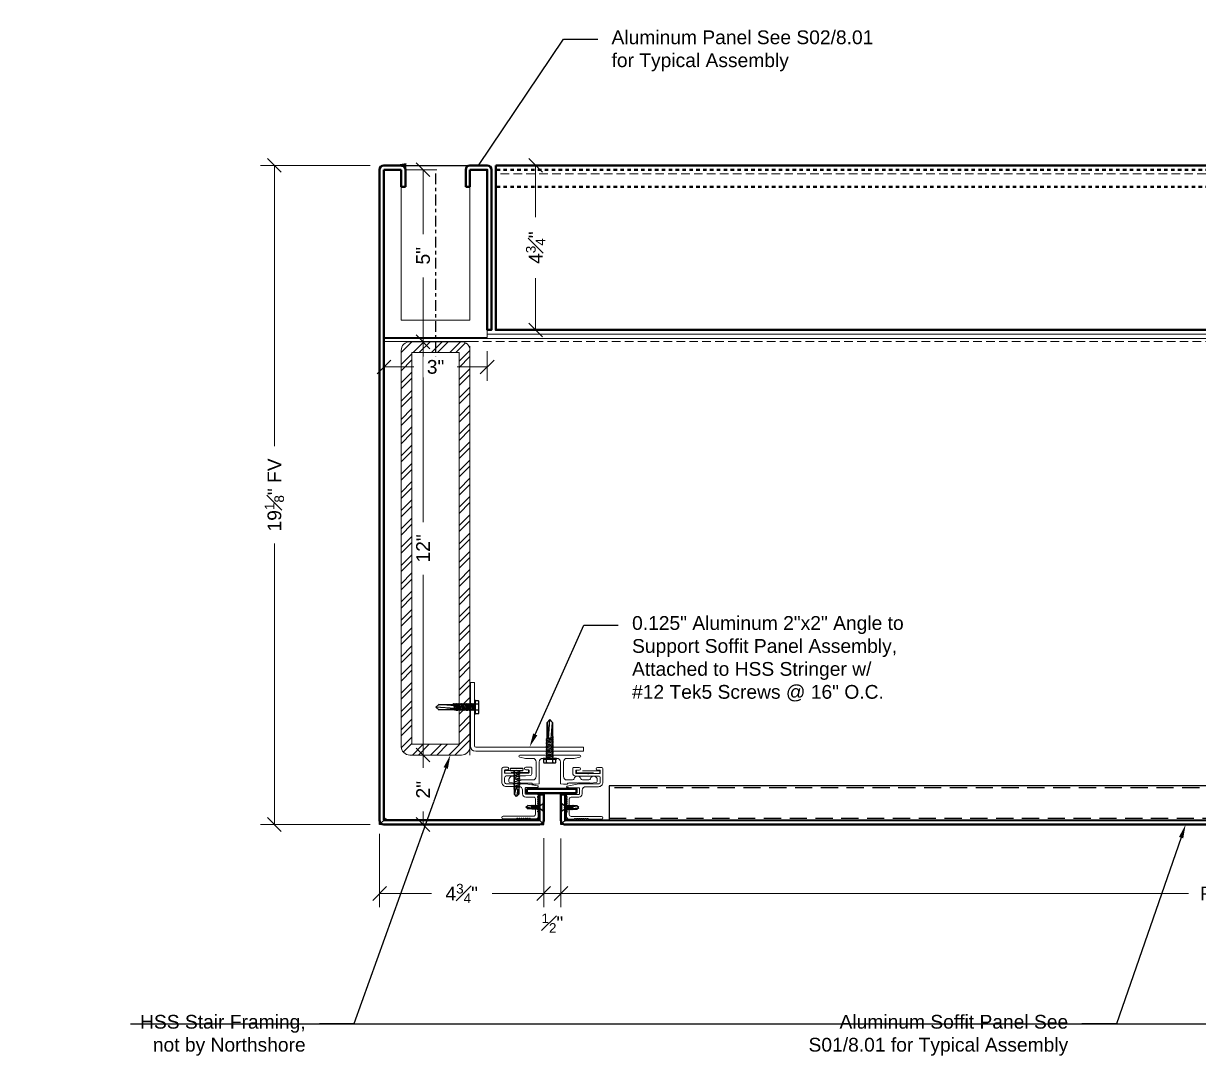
# Model space of a CAD drawing. Header units: inches. Extents: x -301 to 39679, y -468 to 370.
# Drawn here: x 512.99 to 547.13, y 159.9 to 189.97 of the extents above; entities that cross this region are included whole.
import ezdxf
from ezdxf import colors
from ezdxf.entities.mleader import LeaderData, LeaderLine
from ezdxf.math import Vec2, Vec3

# ---------------------------------------------------------------- set-up
doc = ezdxf.new("R2010")
doc.units = ezdxf.units.IN
doc.header["$MEASUREMENT"] = 0
for name, pattern in [('CENTER', [2, 1.25, -0.25, 0.25, -0.25]), ('DASHED', [0.75, 0.5, -0.25]), ('DASHED2', [0.375, 0.25, -0.125]), ('HIDDEN2', [0.1875, 0.125, -0.0625])]:
    doc.linetypes.add(name, pattern=pattern)
doc.layers.get('Defpoints').update_dxf_attribs({"color": 3})
for name, color, linetype, lineweight in [('NSE-By_Others', 252, 'Continuous', 0), ('NSE-Call-Outs', 51, 'Continuous', 13), ('NSE-Dimensions', 51, 'Continuous', 13), ('NSE-Furring 01', 30, 'Continuous', 18), ('NSE-Hardware', 111, 'Continuous', 25), ('NSE-Panels 01', 1, 'Continuous', 40)]:
    doc.layers.add(name, color=color, linetype=linetype, lineweight=lineweight)
doc.layers.add('NSE-Construction', color=86, linetype='Continuous', plot=False)
doc.styles.add('004 - NSSM - Standard', font='arial.ttf', dxfattribs={"height": 0.4})
doc.styles.add('3_0-0_TEXT', font='simplex.shx', dxfattribs={"width": 0.7, "height": 0.375})
doc.dimstyles.new('$$$FASTENER$$$', dxfattribs={"dimtxt": 0.375, "dimasz": 0, "dimexe": 0, "dimexo": 0, "dimgap": 0, "dimtad": 0, "dimtih": 1, "dimtoh": 1, "dimdec": 4, "dimzin": 3, "dimdsep": 46, "dimlunit": 4, "dimtxsty": '3_0-0_TEXT', "dimblk": 'NONE', "dimcen": 0, "dimclrd": 256, "dimclre": 256, "dimclrt": 256, "dimadec": 0, "dimazin": 0, "dimtfac": 0.375, "dimtdec": 4, "dimtofl": 0, "dimtmove": 1, "dimatfit": 3, "dimldrblk": 'NONE', "dimfxl": 1, "dimtolj": 1, "dimtzin": 0, "dimarcsym": 0})
doc.dimstyles.new('004 - NSSM - Standard', dxfattribs={"dimtxt": 0.4, "dimasz": 0.4, "dimexe": 0.4, "dimexo": 0.4, "dimgap": 0.4, "dimtad": 0, "dimtih": 1, "dimtoh": 1, "dimdec": 4, "dimzin": 3, "dimdsep": 46, "dimlunit": 4, "dimtxsty": '004 - NSSM - Standard', "dimblk": 'OBLIQUE', "dimcen": 0.4, "dimclrd": 256, "dimclre": 256, "dimclrt": 256, "dimadec": 0, "dimazin": 0, "dimtfac": 0.7, "dimtdec": 4, "dimtmove": 1, "dimatfit": 2, "dimfxl": 1, "dimtfill": 1, "dimtfillclr": 11, "dimfrac": 1, "dimtolj": 1, "dimtzin": 0, "dimlwd": 0, "dimlwe": 0, "dimarcsym": 0})
doc.dimstyles.new('004 - NSSM - Standard$0', dxfattribs={"dimtxt": 0.4, "dimasz": 0.4, "dimexe": 0.4, "dimexo": 0.4, "dimgap": 0.4, "dimtad": 0, "dimdec": 4, "dimzin": 3, "dimdsep": 46, "dimlunit": 5, "dimtxsty": '004 - NSSM - Standard', "dimblk": 'OBLIQUE', "dimcen": 0.4, "dimclrd": 256, "dimclre": 256, "dimclrt": 256, "dimazin": 0, "dimtfac": 0.7, "dimtdec": 4, "dimtmove": 1, "dimatfit": 2, "dimfxl": 1, "dimtfill": 1, "dimtfillclr": 11, "dimfrac": 1, "dimtolj": 1, "dimtzin": 0, "dimlwd": 0, "dimlwe": 0, "dimarcsym": 0})

# ---------------------------------------------------------------- blocks, each defined once
blk = doc.blocks.new('*U177')
at = {"layer": 'NSE-By_Others'}
h = blk.add_hatch(dxfattribs=at)
h.set_pattern_fill('ANSI32', color=256)
h.set_pattern_definition([(45, (-37.47987, -8.03217), (-0.265165, 0.265165), []), (45, (-37.3031, -8.03217), (-0.265165, 0.265165), [])])
h.paths.add_polyline_path([(1, 11.753, 0.414214), (0.75, 12.003), (-0.75, 12.003, 0.414214), (-1, 11.753), (-1, 0.25, 0.414214), (-0.75, 0), (0.75, 0, 0.414214), (1, 0.25)])
h.paths.add_polyline_path([(0.688, 0.312), (-0.688, 0.312), (-0.688, 11.69), (0.688, 11.69)], flags=16)
blk.add_lwpolyline([(-0.75, 0), (0.75, 0, 0.414214), (1, 0.25), (1, 11.753, 0.414214), (0.75, 12.003), (-0.75, 12.003, 0.414214), (-1, 11.753), (-1, 0.25, 0.414214)], format="xyb", close=True, dxfattribs=at)
blk.add_lwpolyline([(-0.688, 0.312), (0.688, 0.312), (0.688, 11.69), (-0.688, 11.69)], close=True, dxfattribs=at)
blk = doc.blocks.new('_Oblique')
at = {"color": 0, "linetype": 'ByBlock', "lineweight": -2}
blk.add_line((-0.5, -0.5), (0.5, 0.5), dxfattribs=at)
blk = doc.blocks.new('*D341')
at = {"layer": 'Defpoints', "color": 0, "transparency": 16777216}
for p in [(523.462, 185.845), (520.278, 166.7), (523.462, 166.7)]:
    blk.add_point(p, dxfattribs=at)
at = {"layer": 'NSE-Dimensions', "lineweight": 0, "transparency": 16777216}
for p, q in [((523.062, 185.845), (519.878, 185.845)), ((520.278, 185.845), (520.278, 177.684)), ((520.278, 166.7), (520.278, 174.861)), ((523.062, 166.7), (519.878, 166.7))]:
    blk.add_line(p, q, dxfattribs=at)
at = {"layer": 'NSE-Dimensions', "lineweight": 0, "transparency": 16777216, "xscale": 0.4, "yscale": 0.4, "zscale": 0.4}
for p, rotation in [((520.278, 185.845), 90), ((520.278, 166.7), 270)]:
    blk.add_blockref('_Oblique', p, dxfattribs=dict(at, rotation=rotation))
at = {"layer": 'NSE-Dimensions', "transparency": 16777216, "insert": (520.278, 176.272), "char_height": 0.4, "attachment_point": 5, "rotation": 90, "style": '004 - NSSM - Standard', "bg_fill": 3, "box_fill_scale": 1.25, "bg_fill_color": 256, "bg_fill_true_color": 13158600, "bg_fill_transparency": 0}
blk.add_mtext('\\A1;19{\\H0.7x;\\S1#8;}" FV', dxfattribs=at)
blk = doc.blocks.new('*D343')
at = {"layer": 'Defpoints', "color": 0, "transparency": 16777216}
for p in [(524.213, 180.72), (524.599, 180.72), (524.213, 168.717)]:
    blk.add_point(p, dxfattribs=at)
at = {"layer": 'NSE-Construction', "lineweight": 0, "transparency": 16777216}
for p, q in [((524.599, 180.72), (524.599, 175.485)), ((524.613, 180.72), (524.999, 180.72)), ((524.599, 168.717), (524.599, 173.952)), ((524.613, 168.717), (524.999, 168.717))]:
    blk.add_line(p, q, dxfattribs=at)
at = {"layer": 'NSE-Construction', "lineweight": 0, "transparency": 16777216, "xscale": 0.4, "yscale": 0.4, "zscale": 0.4}
for p, rotation in [((524.599, 180.72), 90), ((524.599, 168.717), 270)]:
    blk.add_blockref('_Oblique', p, dxfattribs=dict(at, rotation=rotation))
at = {"layer": 'NSE-Construction', "transparency": 16777216, "insert": (524.599, 174.719), "char_height": 0.4, "attachment_point": 5, "rotation": 90, "style": '004 - NSSM - Standard', "bg_fill": 3, "box_fill_scale": 1.25, "bg_fill_color": 256, "bg_fill_true_color": 13158600, "bg_fill_transparency": 0}
blk.add_mtext('\\A1;12"', dxfattribs=at)
blk = doc.blocks.new('*D344')
at = {"layer": 'Defpoints', "color": 0, "transparency": 16777216}
for p in [(524.213, 168.717), (524.599, 166.7), (525.722, 166.7)]:
    blk.add_point(p, dxfattribs=at)
at = {"layer": 'NSE-Dimensions', "lineweight": 0, "transparency": 16777216}
for p, q in [((524.599, 168.717), (524.599, 168.342)), ((524.613, 168.717), (524.999, 168.717)), ((524.599, 166.7), (524.599, 167.075)), ((525.322, 166.7), (524.199, 166.7))]:
    blk.add_line(p, q, dxfattribs=at)
at = {"layer": 'NSE-Dimensions', "lineweight": 0, "transparency": 16777216, "xscale": 0.4, "yscale": 0.4, "zscale": 0.4}
for p, rotation in [((524.599, 168.717), 90), ((524.599, 166.7), 270)]:
    blk.add_blockref('_Oblique', p, dxfattribs=dict(at, rotation=rotation))
at = {"layer": 'NSE-Dimensions', "transparency": 16777216, "insert": (524.599, 167.709), "char_height": 0.4, "attachment_point": 5, "rotation": 90, "style": '004 - NSSM - Standard', "bg_fill": 3, "box_fill_scale": 1.25, "bg_fill_color": 256, "bg_fill_true_color": 13158600, "bg_fill_transparency": 0}
blk.add_mtext('\\A1;2"', dxfattribs=at)
blk = doc.blocks.new('*D345')
at = {"layer": 'Defpoints', "color": 0, "transparency": 16777216}
for p in [(526.712, 185.845), (526.712, 181.065), (527.871, 181.065)]:
    blk.add_point(p, dxfattribs=at)
at = {"layer": 'NSE-Dimensions', "lineweight": 0, "transparency": 16777216}
for p, q in [((527.112, 185.845), (528.271, 185.845)), ((527.871, 185.845), (527.871, 184.337)), ((527.871, 181.065), (527.871, 182.572)), ((527.112, 181.065), (528.271, 181.065))]:
    blk.add_line(p, q, dxfattribs=at)
at = {"layer": 'NSE-Dimensions', "lineweight": 0, "transparency": 16777216, "xscale": 0.4, "yscale": 0.4, "zscale": 0.4}
for p, rotation in [((527.871, 185.845), 90), ((527.871, 181.065), 270)]:
    blk.add_blockref('_Oblique', p, dxfattribs=dict(at, rotation=rotation))
at = {"layer": 'NSE-Dimensions', "transparency": 16777216, "insert": (527.871, 183.455), "char_height": 0.4, "attachment_point": 5, "rotation": 90, "style": '004 - NSSM - Standard', "bg_fill": 3, "box_fill_scale": 1.25, "bg_fill_color": 256, "bg_fill_true_color": 13158600, "bg_fill_transparency": 0}
blk.add_mtext('\\A1;4{\\H0.7x;\\S3#4;}"', dxfattribs=at)
blk = doc.blocks.new('*D346')
at = {"layer": 'Defpoints', "color": 0, "transparency": 16777216}
for p in [(523.712, 185.72), (524.599, 185.72), (524.213, 180.72)]:
    blk.add_point(p, dxfattribs=at)
at = {"layer": 'NSE-Construction', "lineweight": 0, "transparency": 16777216}
for p, q in [((524.112, 185.72), (524.999, 185.72)), ((524.599, 185.72), (524.599, 183.85)), ((524.599, 180.72), (524.599, 182.59)), ((524.613, 180.72), (524.999, 180.72))]:
    blk.add_line(p, q, dxfattribs=at)
at = {"layer": 'NSE-Construction', "lineweight": 0, "transparency": 16777216, "xscale": 0.4, "yscale": 0.4, "zscale": 0.4}
for p, rotation in [((524.599, 185.72), 90), ((524.599, 180.72), 270)]:
    blk.add_blockref('_Oblique', p, dxfattribs=dict(at, rotation=rotation))
at = {"layer": 'NSE-Construction', "transparency": 16777216, "insert": (524.599, 183.22), "char_height": 0.4, "attachment_point": 5, "rotation": 90, "style": '004 - NSSM - Standard', "bg_fill": 3, "box_fill_scale": 1.25, "bg_fill_color": 256, "bg_fill_true_color": 13158600, "bg_fill_transparency": 0}
blk.add_mtext('\\A1;5"', dxfattribs=at)
blk = doc.blocks.new('*D349')
at = {"layer": 'Defpoints', "color": 0, "transparency": 16777216}
for p in [(523.337, 166.825), (528.107, 166.7), (528.107, 164.695)]:
    blk.add_point(p, dxfattribs=at)
at = {"layer": 'NSE-Dimensions', "lineweight": 0, "transparency": 16777216}
for p, q in [((523.337, 166.425), (523.337, 164.295)), ((528.107, 166.3), (528.107, 164.295)), ((523.337, 164.695), (524.84, 164.695)), ((528.107, 164.695), (526.605, 164.695))]:
    blk.add_line(p, q, dxfattribs=at)
at = {"layer": 'NSE-Dimensions', "lineweight": 0, "transparency": 16777216, "xscale": 0.4, "yscale": 0.4, "zscale": 0.4, "rotation": 180}
blk.add_blockref('_Oblique', (523.337, 164.695), dxfattribs=at)
at = {"layer": 'NSE-Dimensions', "lineweight": 0, "transparency": 16777216, "xscale": 0.4, "yscale": 0.4, "zscale": 0.4}
blk.add_blockref('_Oblique', (528.107, 164.695), dxfattribs=at)
at = {"layer": 'NSE-Dimensions', "transparency": 16777216, "insert": (525.722, 164.695), "char_height": 0.4, "attachment_point": 5, "style": '004 - NSSM - Standard', "bg_fill": 3, "box_fill_scale": 1.25, "bg_fill_color": 256, "bg_fill_true_color": 13158600, "bg_fill_transparency": 0}
blk.add_mtext('\\A1;4{\\H0.7x;\\S3#4;}"', dxfattribs=at)
blk = doc.blocks.new('*D350')
at = {"layer": 'Defpoints', "color": 0, "transparency": 16777216}
for p in [(528.107, 166.7), (528.607, 166.694), (528.607, 164.695)]:
    blk.add_point(p, dxfattribs=at)
at = {"layer": 'NSE-Dimensions', "lineweight": 0, "transparency": 16777216}
for p, q in [((528.107, 166.3), (528.107, 164.295)), ((528.607, 166.294), (528.607, 164.295)), ((528.107, 164.695), (527.707, 164.695)), ((528.107, 164.695), (528.607, 164.695)), ((528.607, 164.695), (529.007, 164.695))]:
    blk.add_line(p, q, dxfattribs=at)
at = {"layer": 'NSE-Dimensions', "lineweight": 0, "transparency": 16777216, "xscale": 0.4, "yscale": 0.4, "zscale": 0.4}
blk.add_blockref('_Oblique', (528.107, 164.695), dxfattribs=at)
at = {"layer": 'NSE-Dimensions', "lineweight": 0, "transparency": 16777216, "xscale": 0.4, "yscale": 0.4, "zscale": 0.4, "rotation": 180}
blk.add_blockref('_Oblique', (528.607, 164.695), dxfattribs=at)
at = {"layer": 'NSE-Dimensions', "transparency": 16777216, "insert": (528.357, 163.833), "char_height": 0.4, "attachment_point": 5, "style": '004 - NSSM - Standard', "bg_fill": 3, "box_fill_scale": 1.25, "bg_fill_color": 256, "bg_fill_true_color": 13158600, "bg_fill_transparency": 0}
blk.add_mtext('\\A1;{\\H0.7x;\\S1#2;}"', dxfattribs=at)
blk = doc.blocks.new('*D351')
at = {"layer": 'Defpoints', "color": 0, "transparency": 16777216}
for p in [(523.462, 180.845), (526.462, 180.845), (526.462, 179.989)]:
    blk.add_point(p, dxfattribs=at)
at = {"layer": 'NSE-Construction', "lineweight": 0, "transparency": 16777216}
for p, q in [((523.462, 180.445), (523.462, 179.589)), ((526.462, 180.445), (526.462, 179.589)), ((523.462, 179.989), (524.332, 179.989)), ((526.462, 179.989), (525.592, 179.989))]:
    blk.add_line(p, q, dxfattribs=at)
at = {"layer": 'NSE-Construction', "lineweight": 0, "transparency": 16777216, "xscale": 0.4, "yscale": 0.4, "zscale": 0.4, "rotation": 180}
blk.add_blockref('_Oblique', (523.462, 179.989), dxfattribs=at)
at = {"layer": 'NSE-Construction', "lineweight": 0, "transparency": 16777216, "xscale": 0.4, "yscale": 0.4, "zscale": 0.4}
blk.add_blockref('_Oblique', (526.462, 179.989), dxfattribs=at)
at = {"layer": 'NSE-Construction', "transparency": 16777216, "insert": (524.962, 179.989), "char_height": 0.4, "attachment_point": 5, "style": '004 - NSSM - Standard', "bg_fill": 3, "box_fill_scale": 1.25, "bg_fill_color": 256, "bg_fill_true_color": 13158600, "bg_fill_transparency": 0}
blk.add_mtext('\\A1;3"', dxfattribs=at)
blk = doc.blocks.new('*D352')
at = {"layer": 'Defpoints', "color": 0, "transparency": 16777216}
for p in [(528.607, 166.694), (568.308, 166.696), (568.308, 164.695)]:
    blk.add_point(p, dxfattribs=at)
at = {"layer": 'NSE-Dimensions', "lineweight": 0, "transparency": 16777216}
for p, q in [((528.607, 166.294), (528.607, 164.295)), ((568.308, 166.296), (568.308, 164.295)), ((528.607, 164.695), (546.845, 164.695)), ((568.308, 164.695), (550.07, 164.695))]:
    blk.add_line(p, q, dxfattribs=at)
at = {"layer": 'NSE-Dimensions', "lineweight": 0, "transparency": 16777216, "xscale": 0.4, "yscale": 0.4, "zscale": 0.4, "rotation": 180}
blk.add_blockref('_Oblique', (528.607, 164.695), dxfattribs=at)
at = {"layer": 'NSE-Dimensions', "lineweight": 0, "transparency": 16777216, "xscale": 0.4, "yscale": 0.4, "zscale": 0.4}
blk.add_blockref('_Oblique', (568.308, 164.695), dxfattribs=at)
at = {"layer": 'NSE-Dimensions', "transparency": 16777216, "insert": (548.457, 164.695), "char_height": 0.4, "attachment_point": 5, "style": '004 - NSSM - Standard', "bg_fill": 3, "box_fill_scale": 1.25, "bg_fill_color": 256, "bg_fill_true_color": 13158600, "bg_fill_transparency": 0}
blk.add_mtext('\\A1;FV 39{\\H0.7x;\\S11#16;}"', dxfattribs=at)
blk = doc.blocks.new('*U353')
blk.add_lwpolyline([(0, 0), (36.656, 0), (36.656, 1), (0, 1)], close=True)
at = {"linetype": 'DASHED'}
blk.add_lwpolyline([(0, 0.062), (36.656, 0.062), (36.656, 0.938), (0, 0.938)], close=True, dxfattribs=at)
blk = doc.blocks.new('_None')
blk = doc.blocks.new('*U49')
at = {"linetype": 'Continuous'}
blk.add_lwpolyline([(0.642, 1.543), (0.77, 1.543, -0.414214), (0.9, 1.413), (0.9, 1.041, 0.414214), (1, 0.941), (1.109, 0.941, -0.414214), (1.205, 0.845), (1.205, 0.616, 0.414214), (1.255, 0.566), (1.71, 0.566, 0.414214), (1.76, 0.616), (1.76, 1.503, -1), (1.84, 1.503), (1.84, 1.121, -0.302776), (1.827, 1.103, 0.666667), (1.827, 1.08, -0.666667), (1.827, 1.043, 0.666667), (1.827, 1.02, -0.666667), (1.827, 0.983, 0.666667), (1.827, 0.96, -0.666667), (1.827, 0.923, 0.666667), (1.827, 0.9, -0.666667), (1.827, 0.863, 0.666667), (1.827, 0.84, -0.666667), (1.827, 0.803, 0.666667), (1.827, 0.78, -0.666667), (1.827, 0.743, 0.666667), (1.827, 0.72, -0.302776), (1.84, 0.701), (1.84, 0.539, -0.198912), (1.835, 0.528), (1.797, 0.491, -0.198912), (1.786, 0.486), (1.654, 0.486, -0.302776), (1.636, 0.498, 0.666667), (1.612, 0.498, -0.666667), (1.576, 0.498, 0.666667), (1.552, 0.498, -0.666667), (1.516, 0.498, 0.666667), (1.492, 0.498, -0.666667), (1.456, 0.498, 0.666667), (1.432, 0.498, -0.666667), (1.396, 0.498, 0.666667), (1.372, 0.498, -0.666667), (1.336, 0.498, 0.666667), (1.312, 0.498, -0.666667), (1.276, 0.498, 0.666667), (1.252, 0.498, -0.666667), (1.216, 0.498, 0.666667), (1.192, 0.498, -0.302776), (1.174, 0.486), (1.141, 0.486, -0.414214), (1.125, 0.502), (1.125, 0.845, 0.414214), (1.109, 0.861), (0.948, 0.861, 0.414214), (0.932, 0.845), (0.932, 0.58, -0.045635), (0.931, 0.577), (0.917, 0.5, -0.832406), (0.883, 0.5), (0.82, 0.843, -0.045635), (0.82, 0.845), (0.82, 1.413, 0.414214), (0.77, 1.463), (0.642, 1.463, 0.414214), (0.592, 1.413), (0.592, 0.861, -0.01996), (0.592, 0.86), (0.581, 0.719, -0.391021), (0.531, 0.673), (0.354, 0.673, -0.414214), (0.338, 0.689), (0.338, 0.849, -1), (0.418, 0.849), (0.418, 0.769, 0.414214), (0.434, 0.753), (0.496, 0.753, 0.414214), (0.512, 0.769), (0.512, 1.086, -0.262938), (0.52, 1.1, 0.564932), (0.52, 1.125, -0.262938), (0.512, 1.139), (0.512, 1.447, 0.414214), (0.496, 1.463), (0.434, 1.463, 0.414214), (0.418, 1.447), (0.418, 1.383, -1), (0.338, 1.383), (0.338, 1.493, -0.414214), (0.388, 1.543), (0.706, 1.543)], format="xyb", dxfattribs=at)
at = {"linetype": 'DASHED', "lineweight": 0, "transparency": 16777216}
blk.add_lwpolyline([(0.496, 0.772), (0.496, 1.452), (0.434, 1.452), (0.434, 0.772)], close=True, dxfattribs=at)
blk = doc.blocks.new('*U48')
at = {"transparency": 16777216}
blk.add_lwpolyline([(0.798, -0.617), (0.806, -0.625), (0.798, -0.632), (0.806, -0.64), (0.798, -0.647), (0.806, -0.655), (0.798, -0.662), (0.806, -0.67), (0.798, -0.677), (0.806, -0.685), (0.798, -0.692), (0.806, -0.7), (0.798, -0.707), (0.806, -0.715), (0.798, -0.722), (0.806, -0.73), (0.798, -0.737), (0.806, -0.745), (0.798, -0.752), (0.806, -0.76), (0.798, -0.767), (0.806, -0.775), (0.798, -0.782), (0.806, -0.79), (0.798, -0.797), (0.806, -0.805), (0.798, -0.812), (0.806, -0.82), (0.798, -0.827), (0.806, -0.835), (0.798, -0.842), (0.806, -0.85), (0.798, -0.857), (0.806, -0.865), (0.798, -0.872), (0.806, -0.88), (0.798, -0.887), (0.806, -0.895), (0.798, -0.902), (0.806, -0.91), (0.798, -0.917), (0.806, -0.925), (0.798, -0.932), (0.806, -0.94), (0.798, -0.947), (0.806, -0.955), (0.798, -0.962), (0.806, -0.97), (0.798, -0.977), (0.806, -0.985), (0.798, -0.992), (0.806, -1), (0.798, -1.007), (0.806, -1.015), (0.798, -1.022), (0.806, -1.03), (0.798, -1.037), (0.806, -1.045), (0.798, -1.052), (0.806, -1.06), (0.798, -1.067), (0.806, -1.075), (0.798, -1.082), (0.806, -1.09), (0.798, -1.097), (0.806, -1.105), (0.798, -1.112), (0.806, -1.12), (0.798, -1.127), (0.806, -1.135), (0.798, -1.142), (0.806, -1.15), (0.798, -1.157), (0.806, -1.165), (0.806, -1.187), (0.789, -1.35, -0.383421), (0.761, -1.375), (0.716, -1.375, -0.918526), (0.679, -1.179, 0.337188), (0.716, -1.131), (0.716, -0.948, 0.337188), (0.679, -0.9, -0.760886), (0.679, -0.707, 0.337188), (0.716, -0.659), (0.716, -0.497, 0.414214), (0.616, -0.397), (0.19, -0.397, 0.414214), (0.09, -0.497), (0.09, -0.71), (0.055, -0.875, -0.900068), (0, -0.87), (0, -0.015, 1), (0, 0.015), (0, 0.87, -0.900068), (0.055, 0.875), (0.09, 0.71), (0.09, 0.497, 0.414214), (0.19, 0.397), (0.616, 0.397, 0.414214), (0.716, 0.497), (0.716, 0.835, 1), (0.716, 0.855), (0.716, 0.869, 1), (0.716, 0.889), (0.716, 0.943, 0.337188), (0.679, 0.991, -0.873386), (0.706, 1.187), (0.761, 1.187, -0.383421), (0.789, 1.163), (0.806, 1), (0.806, 0.513), (0.836, 0.513), (0.836, 0.397), (0.825, 0.307), (0.19, 0.307, 0.414214), (0.09, 0.207), (0.09, 0.015, 1), (0.09, -0.015), (0.09, -0.207, 0.414214), (0.19, -0.307), (0.825, -0.307), (0.836, -0.397), (0.836, -0.513), (0.806, -0.513), (0.806, -0.55), (0.798, -0.557), (0.806, -0.565), (0.798, -0.572), (0.806, -0.58), (0.798, -0.587), (0.806, -0.595), (0.798, -0.602), (0.806, -0.61)], format="xyb", close=True, dxfattribs=at)
blk = doc.blocks.new('*U330')
for p, q in [((0, 2), (-0.125, 2)), ((-0.125, 2), (-0.125, 0.156)), ((0, 0.156), (0, 2)), ((-0.156, 0.125), (-3.289, 0.125)), ((-3.289, 0.125), (-3.289, 0)), ((-3.289, 0), (-0.156, 0))]:
    blk.add_line(p, q)
for radius in [0.156, 0.031]:
    blk.add_arc((-0.156, 0.156), radius, 270, 360)
blk = doc.blocks.new('*U30')
blk.add_lwpolyline([(0.035, -0.125), (0.035, 0.125), (0.052, 0.125), (0.052, -0.125)], close=True)
for points in [[(0.052, 0.11), (0.136, 0.05), (0.5, 0.05), (0.552, 0), (0.5, -0.05), (0.136, -0.05), (0.052, -0.11), (0.052, 0.11)], [(0.5, 0.05), (0.402, 0.029), (0.373, 0), (0.402, -0.029), (0.5, -0.05)], [(0.402, 0.029), (0.552, 0)]]:
    blk.add_leader(points, dimstyle='$$$FASTENER$$$')
at = {"has_arrowhead": 0}
for points in [[(0.143, 0.05), (0.148, 0.069), (0.184, -0.063), (0.187, -0.051)], [(0.175, 0.05), (0.18, 0.069), (0.215, -0.063), (0.218, -0.051)], [(0.206, 0.05), (0.211, 0.069), (0.246, -0.063), (0.25, -0.051)], [(0.237, 0.05), (0.242, 0.069), (0.278, -0.063), (0.281, -0.051)], [(0.268, 0.05), (0.273, 0.069), (0.309, -0.063), (0.312, -0.051)], [(0.3, 0.05), (0.305, 0.069), (0.34, -0.063), (0.343, -0.051)], [(0.331, 0.05), (0.336, 0.069), (0.371, -0.063), (0.375, -0.051)], [(0.362, 0.05), (0.367, 0.069), (0.403, -0.063), (0.406, -0.051)], [(0.136, 0), (0.153, -0.063), (0.156, -0.051)]]:
    blk.add_leader(points, dimstyle='$$$FASTENER$$$', dxfattribs=at)
blk = doc.blocks.new('*U354')
blk.add_lwpolyline([(39.576, -0.123), (0.125, -0.125), (0.125, -0.876), (0, -0.876), (0, -0.125, -0.414214), (0.125, 0), (39.576, 0.002, -0.414214), (39.701, -0.123)], format="xyb")
blk.add_lwpolyline([(39.576, -0.123), (39.576, -0.874), (39.701, -0.873), (39.701, -0.123)])
at = {"layer": 'Defpoints'}
for p, q in [((0, 0), (0.185, -0.185)), ((39.701, 0.002), (39.516, -0.183)), ((0.125, -0.876), (0.178, -0.876)), ((39.576, -0.874), (39.523, -0.874))]:
    blk.add_line(p, q, dxfattribs=at)
for points in [[(0.125, 0), (0, 0), (0, -0.125)], [(39.576, 0.002), (39.701, 0.002), (39.701, -0.123)]]:
    blk.add_lwpolyline(points, dxfattribs=at)
at = {"layer": 'NSE-Hardware', "xscale": -1, "rotation": 180}
blk.add_blockref('*U30', (-0.035, -0.501), dxfattribs=at)
at = {"layer": 'NSE-Hardware', "xscale": -1}
blk.add_blockref('*U30', (39.736, -0.499), dxfattribs=at)
blk = doc.blocks.new('*U31')
for points in [[(-0.011, 0.18), (-0.011, -0.18)], [(0.052, -0.18), (0.052, 0.18)]]:
    blk.add_lwpolyline(points)
for centre, start, end in [((0.02, 0.117), 63.732, 116.268), ((0.02, -0.117), 243.732, 296.268)]:
    blk.add_arc(centre, 0.0706, start, end)
for points in [[(0.052, 0.065), (0.735, 0.065), (0.802, 0), (0.735, -0.065), (0.052, -0.065), (0.052, 0.065)], [(0.735, 0.065), (0.607, 0.037), (0.569, 0), (0.607, -0.037), (0.735, -0.065)], [(0.607, 0.037), (0.802, 0)]]:
    blk.add_leader(points, dimstyle='$$$FASTENER$$$')
at = {"has_arrowhead": 0}
for points in [[(0.081, 0.065), (0.089, 0.095), (0.14, -0.095), (0.148, -0.065)], [(0.143, 0.065), (0.151, 0.095), (0.202, -0.095), (0.21, -0.065)], [(0.206, 0.065), (0.214, 0.095), (0.265, -0.095), (0.273, -0.065)], [(0.268, 0.065), (0.276, 0.095), (0.327, -0.095), (0.335, -0.065)], [(0.331, 0.065), (0.339, 0.095), (0.39, -0.095), (0.398, -0.065)], [(0.393, 0.065), (0.401, 0.095), (0.452, -0.095), (0.46, -0.065)], [(0.456, 0.065), (0.464, 0.095), (0.515, -0.095), (0.523, -0.065)], [(0.518, 0.065), (0.526, 0.095), (0.577, -0.095), (0.585, -0.065)], [(0.052, 0), (0.077, -0.095), (0.085, -0.065)]]:
    blk.add_leader(points, dimstyle='$$$FASTENER$$$', dxfattribs=at)
blk = doc.blocks.new('*U149')
for p, q in [((-0.061, 0.09), (0.028, 0.09)), ((-0.061, -0.09), (0.028, -0.09))]:
    blk.add_line(p, q)
for points in [[(0.028, 0.181), (-0.061, 0.181, 0.414214), (-0.073, 0.168), (-0.073, -0.168, 0.414214), (-0.061, -0.18), (0.028, -0.18)], [(-0.073, 0.103, 0.414214), (-0.061, 0.09, 0.414214), (-0.073, 0.078)], [(-0.073, -0.078, 0.414214), (-0.061, -0.09, 0.414214), (-0.073, -0.103)]]:
    blk.add_lwpolyline(points, format="xyb")
blk.add_lwpolyline([(0.052, 0.196), (0.028, 0.196), (0.028, -0.196), (0.052, -0.196)], close=True)
for points in [[(0.052, 0.08), (1.094, 0.08), (1.177, 0), (1.094, -0.08), (0.052, -0.08), (0.052, 0.08)], [(1.094, 0.08), (0.628, 0.038), (0.59, 0), (0.628, -0.038), (1.094, -0.08)], [(0.628, 0.038), (1.177, 0)]]:
    blk.add_leader(points, dimstyle='$$$FASTENER$$$')
at = {"has_arrowhead": 0}
for points in [[(0.057, 0.08), (0.064, 0.108), (0.122, -0.108), (0.13, -0.08)], [(0.099, 0.08), (0.106, 0.108), (0.164, -0.108), (0.171, -0.08)], [(0.14, 0.08), (0.148, 0.108), (0.206, -0.108), (0.213, -0.08)], [(0.182, 0.08), (0.189, 0.108), (0.247, -0.108), (0.255, -0.08)], [(0.224, 0.08), (0.231, 0.108), (0.289, -0.108), (0.296, -0.08)], [(0.265, 0.08), (0.273, 0.108), (0.331, -0.108), (0.338, -0.08)], [(0.307, 0.08), (0.314, 0.108), (0.372, -0.108), (0.38, -0.08)], [(0.349, 0.08), (0.356, 0.108), (0.414, -0.108), (0.421, -0.08)], [(0.39, 0.08), (0.398, 0.108), (0.456, -0.108), (0.463, -0.08)], [(0.432, 0.08), (0.439, 0.108), (0.497, -0.108), (0.505, -0.08)], [(0.474, 0.08), (0.481, 0.108), (0.539, -0.108), (0.546, -0.08)], [(0.515, 0.08), (0.523, 0.108), (0.581, -0.108), (0.588, -0.08)], [(0.557, 0.08), (0.564, 0.108), (0.622, -0.108), (0.63, -0.08)], [(0.599, 0.08), (0.606, 0.108), (0.664, -0.108), (0.671, -0.08)], [(0.052, 0), (0.081, -0.108), (0.088, -0.08)]]:
    blk.add_leader(points, dimstyle='$$$FASTENER$$$', dxfattribs=at)

msp = doc.modelspace()

# ---------------------------------------------------------------- linework, layer by layer
at = {"layer": 'NSE-By_Others', "linetype": 'DASHED2'}
for p, q in [((577.34944, 185.59488), (526.7122, 185.59488)), ((525.96258, 168.71719), (525.96258, 180.72755)), ((525.96258, 180.72755), (571.86312, 180.72755))]:
    msp.add_line(p, q, dxfattribs=at)
at = {"layer": 'NSE-By_Others', "linetype": 'Continuous'}
for p, q in [((575.28034, 180.81464), (523.4622, 180.81464)), ((575.28997, 180.93971), (526.4622, 180.93971))]:
    msp.add_line(p, q, dxfattribs=at)
at = {"layer": 'NSE-By_Others'}
msp.add_lwpolyline([(523.9622, 185.71988), (523.9622, 181.34488), (525.9622, 181.34488), (525.9622, 185.71988), (526.4622, 185.71988), (526.4622, 180.84488), (523.4622, 180.84488), (523.4622, 185.71988)], close=True, dxfattribs=at)
at = {"layer": 'NSE-Construction', "linetype": 'CENTER', "ltscale": 0.25}
msp.add_line((524.9622, 185.60907), (524.9622, 179.85245), dxfattribs=at)
at = {"layer": 'NSE-Panels 01'}
for p, q in [((523.9622, 185.84488), (523.4622, 185.84488)), ((571.63761, 185.84488), (526.7122, 185.84488)), ((523.3372, 185.71988), (523.3372, 166.82493)), ((523.9622, 185.71988), (523.4622, 185.71988)), ((523.4622, 185.71988), (523.4622, 166.82493)), ((523.9622, 185.71988), (523.9622, 185.21988)), ((524.0872, 185.21988), (524.0872, 185.71988)), ((525.9622, 185.71988), (525.9622, 185.21988)), ((523.9622, 185.21988), (524.0872, 185.21988)), ((525.9622, 185.21988), (525.8372, 185.21988)), ((527.98216, 166.82493), (527.98216, 167.56874)), ((528.10716, 167.56874), (527.98216, 167.56874)), ((528.10716, 166.82493), (528.10716, 167.56874)), ((523.4622, 166.82493), (527.98216, 166.82493)), ((523.4622, 166.69993), (527.98216, 166.69993))]:
    msp.add_line(p, q, dxfattribs=at)
at = {"layer": 'NSE-Panels 01', "color": 9, "linetype": 'HIDDEN2', "ltscale": 0.25}
for p, q in [((571.63761, 185.71988), (526.7122, 185.71988)), ((571.63761, 185.21988), (526.7122, 185.21988))]:
    msp.add_line(p, q, dxfattribs=at)
at = {"layer": 'NSE-Panels 01'}
msp.add_lwpolyline([(525.8372, 185.21988), (525.8372, 185.71988, -0.41421356), (525.9622, 185.84488), (526.4622, 185.84488, -0.41421356), (526.5872, 185.71988), (526.5872, 181.06461), (526.4622, 181.06461), (526.4622, 185.71988), (525.9622, 185.71988)], format="xyb", dxfattribs=at)
msp.add_lwpolyline([(526.7122, 185.84488), (526.7122, 181.06461), (571.63761, 181.06461)], dxfattribs=at)
msp.add_lwpolyline([(527.61323, 167.73555), (527.61323, 167.61055), (529.05442, 167.61055), (529.05442, 167.73555)], close=True, dxfattribs=at)
for centre, start, end in [((523.4622, 185.71988), 90, 180), ((523.9622, 185.71988), 0, 90), ((523.4622, 166.82493), 180, 270), ((527.98216, 166.82493), 270, 0)]:
    msp.add_arc(centre, 0.125, start, end, dxfattribs=at)

# ---------------------------------------------------------------- block references
at = {"layer": 'NSE-By_Others'}
msp.add_blockref('*U177', (524.96258, 168.71719), dxfattribs=at)
at = {"layer": 'NSE-Furring 01', "xscale": -1, "rotation": 90}
msp.add_blockref('*U48', (528.28236, 168.70922), dxfattribs=at)
at = {"layer": 'NSE-Hardware'}
for name, p, rotation in [('*U31', (527.31891, 168.31904), 270), ('*U30', (528.14184, 167.20062), 180)]:
    msp.add_blockref(name, p, dxfattribs=dict(at, rotation=rotation))

# ---------------------------------------------------------------- leaders
at = {"layer": 'NSE-Call-Outs'}
ml = msp.add_multileader_mtext('Standard', dxfattribs=at)
ml.set_content('0.125" Aluminum 2"x2" Angle to Support Soffit Panel Assembly, Attached to HSS Stringer w/ #12 Tek5 Screws @ 16" O.C. ', color=256, style='004 - NSSM - Standard')
ml.set_leader_properties(color=256)
ml.build(insert=Vec2(0, 0))
ml.multileader.update_dxf_attribs({"dogleg_length": 1, "arrow_head_size": 0.4})
ctx = ml.context
ctx.base_point, ctx.char_height, ctx.arrow_head_size, ctx.landing_gap_size, ctx.plane_origin = Vec3(530.27241, 172.49326), 0.4, 0.4, 0.4, Vec3(552.02166, 180.00841)
notes = []
notes.append((ctx, [(0, (1, 1, 0), (529.27241, 172.49326), (1, 0), 1, [(0, [(527.69554, 168.94993)], 0, [])])]))
ctx.mtext.insert, ctx.mtext.width, ctx.mtext.defined_height, ctx.mtext.flow_direction = Vec3(530.67241, 172.75206), 8, 1.61676, 5
ctx.mtext.has_bg_fill, ctx.mtext.bg_color, ctx.mtext.bg_scale_factor, ctx.mtext.bg_transparency, ctx.mtext.use_window_bg_color = 1, -1027028792, 1.5, 0, 1
ml = msp.add_multileader_mtext('Standard', dxfattribs=at)
ml.set_content('Aluminum Soffit Panel See S01/8.01 for Typical Assembly', color=256, style='004 - NSSM - Standard')
ml.set_leader_properties(color=256)
ml.build(insert=Vec2(0, 0))
ml.multileader.update_dxf_attribs({"dogleg_length": 1, "arrow_head_size": 0.4})
ctx = ml.context
ctx.base_point, ctx.char_height, ctx.arrow_head_size, ctx.landing_gap_size, ctx.plane_origin = Vec3(535.4306, 160.91008), 0.4, 0.4, 0.4, Vec3(525.74657, 173.36186)
ctx.text_align_type = 2
notes.append((ctx, [(0, (1, 1, 0), (544.74765, 160.91008), (-1, 0), 1, [(0, [(546.76025, 166.69497)], 0, [])])]))
ctx.mtext.insert, ctx.mtext.width, ctx.mtext.defined_height, ctx.mtext.alignment, ctx.mtext.flow_direction = Vec3(543.34765, 161.16888), 8, 1.61676, 3, 5
ctx.mtext.has_bg_fill, ctx.mtext.bg_color, ctx.mtext.bg_scale_factor, ctx.mtext.bg_transparency, ctx.mtext.use_window_bg_color = 1, -1027028792, 1.5, 0, 1
for ctx, leaders in notes:
    for number, flags, end, landing, length, lines in leaders:
        leader = LeaderData()
        leader.index, (leader.has_last_leader_line, leader.has_dogleg_vector, leader.attachment_direction) = number, flags
        leader.last_leader_point, leader.dogleg_vector, leader.dogleg_length = Vec3(end), Vec3(landing), length
        for number, points, colour, breaks in lines:
            line = LeaderLine()
            line.index, line.vertices, line.color, line.breaks = number, Vec3.list(points), colors.encode_raw_color(colour), breaks
            leader.lines.append(line)
        ctx.leaders.append(leader)

# ---------------------------------------------------------------- next in the draw order: block references
at = {"layer": 'NSE-Furring 01', "xscale": -1}
msp.add_blockref('*U330', (525.9728, 168.82493), dxfattribs=at)
at = {"layer": 'NSE-Hardware', "rotation": 90}
msp.add_blockref('*U149', (528.28087, 168.56761), dxfattribs=at)

# ---------------------------------------------------------------- next in the draw order: dimensions: what is measured, and where the dimension line sits
at = {"layer": 'NSE-Dimensions'}
dim = msp.add_linear_dim(base=(520.277591, 166.699931), p1=(523.462196, 185.844878), p2=(523.462196, 166.699931), angle=90, text='<> FV', dimstyle='004 - NSSM - Standard$0', override={"dimpost": '"'}, dxfattribs=at)
dim.commit()
dim.dimension.update_dxf_attribs({"geometry": '*D341', "text_midpoint": (520.277591, 176.272405)})
dim = msp.add_linear_dim(base=(527.87135, 181.06461), p1=(526.7122, 185.84488), p2=(526.7122, 181.06461), angle=90, dimstyle='004 - NSSM - Standard$0', override={"dimpost": '"'}, dxfattribs=at)
dim.commit()
dim.dimension.update_dxf_attribs({"geometry": '*D345', "text_midpoint": (527.87135, 183.45474)})

# ---------------------------------------------------------------- next in the draw order: leaders
at = {"layer": 'NSE-Call-Outs'}
ml = msp.add_multileader_mtext('Standard', dxfattribs=at)
ml.set_content('\\A1;HSS Stair Framing,\\Pnot by Northshore', color=256, style='004 - NSSM - Standard')
ml.set_leader_properties(color=256)
ml.build(insert=Vec2(0, 0))
ml.multileader.update_dxf_attribs({"dogleg_length": 1, "arrow_head_size": 0.4})
ctx = ml.context
ctx.base_point, ctx.char_height, ctx.arrow_head_size, ctx.landing_gap_size, ctx.plane_origin = Vec3(516.06806, 160.91008), 0.4, 0.4, 0.4, Vec3(500.91849, 161.1183)
ctx.text_align_type = 2
notes = []
notes.append((ctx, [(0, (1, 1, 0), (522.58675, 160.91008), (-1, 0), 1, [(0, [(525.39298, 168.71683)], 0, [])])]))
ctx.mtext.insert, ctx.mtext.width, ctx.mtext.defined_height, ctx.mtext.alignment, ctx.mtext.flow_direction = Vec3(521.18675, 161.16888), 8, 0.66324, 3, 5
ctx.mtext.has_bg_fill, ctx.mtext.bg_color, ctx.mtext.bg_scale_factor, ctx.mtext.bg_transparency, ctx.mtext.use_window_bg_color = 1, -1027028792, 1.5, 0, 1
for ctx, leaders in notes:
    for number, flags, end, landing, length, lines in leaders:
        leader = LeaderData()
        leader.index, (leader.has_last_leader_line, leader.has_dogleg_vector, leader.attachment_direction) = number, flags
        leader.last_leader_point, leader.dogleg_vector, leader.dogleg_length = Vec3(end), Vec3(landing), length
        for number, points, colour, breaks in lines:
            line = LeaderLine()
            line.index, line.vertices, line.color, line.breaks = number, Vec3.list(points), colors.encode_raw_color(colour), breaks
            leader.lines.append(line)
        ctx.leaders.append(leader)

# ---------------------------------------------------------------- next in the draw order: linework, layer by layer
at = {"layer": 'NSE-Construction'}
msp.add_line((516.10095, 160.91008), (571.76261, 160.91008), dxfattribs=at)

# ---------------------------------------------------------------- next in the draw order: dimensions: what is measured, and where the dimension line sits
dim = msp.add_linear_dim(base=(524.59896, 180.71988), p1=(524.21258, 168.71719), p2=(524.21258, 180.71988), angle=90, dimstyle='004 - NSSM - Standard$0', override={"dimpost": '"'}, dxfattribs=at)
dim.commit()
dim.dimension.update_dxf_attribs({"geometry": '*D343', "text_midpoint": (524.59896, 174.71853)})

# ---------------------------------------------------------------- next in the draw order: block references
at = {"layer": 'NSE-Hardware', "rotation": 180}
msp.add_blockref('*U149', (526.14941, 170.10639), dxfattribs=at)

# ---------------------------------------------------------------- next in the draw order: dimensions: what is measured, and where the dimension line sits
at = {"layer": 'NSE-Construction'}
dim = msp.add_linear_dim(base=(524.59896, 185.71988), p1=(524.21258, 180.71988), p2=(523.7122, 185.71988), angle=90, dimstyle='004 - NSSM - Standard$0', override={"dimpost": '"'}, dxfattribs=at)
dim.commit()
dim.dimension.update_dxf_attribs({"geometry": '*D346', "text_midpoint": (524.59896, 183.21988)})
at = {"layer": 'NSE-Dimensions'}
dim = msp.add_linear_dim(base=(524.59896, 166.69993), p1=(524.21258, 168.71719), p2=(525.72218, 166.69993), angle=90, dimstyle='004 - NSSM - Standard$0', override={"dimpost": '"'}, dxfattribs=at)
dim.commit()
dim.dimension.update_dxf_attribs({"geometry": '*D344', "text_midpoint": (524.59896, 167.70856), "dimtype": 160})

# ---------------------------------------------------------------- next in the draw order: dimensions: what is measured, and where the dimension line sits
at = {"layer": 'NSE-Construction'}
dim = msp.add_linear_dim(base=(526.4622, 179.98946), p1=(523.4622, 180.84488), p2=(526.4622, 180.84488), dimstyle='004 - NSSM - Standard$0', override={"dimpost": '"'}, dxfattribs=at)
dim.commit()
dim.dimension.update_dxf_attribs({"geometry": '*D351', "text_midpoint": (524.9622, 179.98946)})
at = {"layer": 'NSE-Dimensions'}
dim = msp.add_linear_dim(base=(528.10716, 164.69536), p1=(523.3372, 166.82493), p2=(528.10716, 166.69993), dimstyle='004 - NSSM - Standard$0', override={"dimpost": '"'}, dxfattribs=at)
dim.commit()
dim.dimension.update_dxf_attribs({"geometry": '*D349', "text_midpoint": (525.72218, 164.69536)})

# ---------------------------------------------------------------- next in the draw order: leaders
at = {"layer": 'NSE-Call-Outs'}
ml = msp.add_multileader_mtext('Standard', dxfattribs=at)
ml.set_content('Aluminum Panel See S02/8.01 for Typical Assembly', color=256, style='004 - NSSM - Standard')
ml.set_leader_properties(color=256)
ml.build(insert=Vec2(0, 0))
ml.multileader.update_dxf_attribs({"dogleg_length": 1, "arrow_head_size": 0.4})
ctx = ml.context
ctx.base_point, ctx.char_height, ctx.arrow_head_size, ctx.landing_gap_size, ctx.plane_origin = Vec3(529.67551, 189.50711), 0.4, 0.4, 0.4, Vec3(514.02079, 216.89389)
notes = []
notes.append((ctx, [(1, (1, 1, 0), (528.67551, 189.50711), (1, 0), 1, [(1, [(523.7122, 185.84488), (526.2122, 185.84488)], 0, [])])]))
ctx.mtext.insert, ctx.mtext.width, ctx.mtext.defined_height, ctx.mtext.flow_direction = Vec3(530.07551, 189.76591), 8, 1.61676, 5
ctx.mtext.has_bg_fill, ctx.mtext.bg_color, ctx.mtext.bg_scale_factor, ctx.mtext.bg_transparency, ctx.mtext.use_window_bg_color = 1, -1027028792, 1.5, 0, 1
for ctx, leaders in notes:
    for number, flags, end, landing, length, lines in leaders:
        leader = LeaderData()
        leader.index, (leader.has_last_leader_line, leader.has_dogleg_vector, leader.attachment_direction) = number, flags
        leader.last_leader_point, leader.dogleg_vector, leader.dogleg_length = Vec3(end), Vec3(landing), length
        for number, points, colour, breaks in lines:
            line = LeaderLine()
            line.index, line.vertices, line.color, line.breaks = number, Vec3.list(points), colors.encode_raw_color(colour), breaks
            leader.lines.append(line)
        ctx.leaders.append(leader)

# ---------------------------------------------------------------- next in the draw order: linework, layer by layer
at = {"layer": 'Defpoints'}
msp.add_line((523.3372, 166.69993), (523.52248, 166.88522), dxfattribs=at)
msp.add_lwpolyline([(523.4622, 166.69993), (523.3372, 166.69993), (523.3372, 166.82493)], dxfattribs=at)
at = {"layer": 'NSE-By_Others', "linetype": 'Continuous'}
msp.add_line((525.96258, 180.72755), (523.4622, 180.72755), dxfattribs=at)
at = {"layer": 'NSE-Panels 01'}
msp.add_arc((523.4622, 166.82493), 0.125, 180, 270, dxfattribs=at)

# ---------------------------------------------------------------- next in the draw order: dimensions: what is measured, and where the dimension line sits
at = {"layer": 'NSE-Dimensions'}
dim = msp.add_linear_dim(base=(528.60709, 164.69536), p1=(528.10716, 166.69993), p2=(528.60709, 166.69374), dimstyle='004 - NSSM - Standard', dxfattribs=at)
dim.commit()
dim.dimension.update_dxf_attribs({"geometry": '*D350', "text_midpoint": (528.35712, 163.83307), "dimtype": 160})

# ---------------------------------------------------------------- next in the draw order: linework, layer by layer
at = {"layer": 'Defpoints'}
msp.add_line((528.10716, 166.69993), (527.92187, 166.88522), dxfattribs=at)
msp.add_lwpolyline([(527.98216, 166.69993), (528.10716, 166.69993), (528.10716, 166.82493)], dxfattribs=at)

# ---------------------------------------------------------------- next in the draw order: block references
at = {"layer": 'NSE-Furring 01', "xscale": -1, "rotation": 90}
msp.add_blockref('*U49', (528.43128, 168.7013), dxfattribs=at)

# ---------------------------------------------------------------- next in the draw order: dimensions: what is measured, and where the dimension line sits
at = {"layer": 'NSE-Dimensions'}
dim = msp.add_linear_dim(base=(568.30787, 164.69536), p1=(528.60709, 166.69374), p2=(568.30787, 166.69645), text='FV <>', dimstyle='004 - NSSM - Standard$0', override={"dimpost": '"'}, dxfattribs=at)
dim.commit()
dim.dimension.update_dxf_attribs({"geometry": '*D352', "text_midpoint": (548.45748, 164.69536)})

# ---------------------------------------------------------------- next in the draw order: block references
at = {"layer": 'NSE-Furring 01', "rotation": 269.9999999999999}
msp.add_blockref('*U49', (528.28289, 168.69589), dxfattribs=at)
at = {"layer": 'NSE-Hardware'}
msp.add_blockref('*U353', (530.00339, 166.825), dxfattribs=at)
at = {"layer": 'NSE-Panels 01', "rotation": 180}
msp.add_blockref('*U354', (568.30787, 166.69645), dxfattribs=at)

doc.saveas('drawing.dxf')
